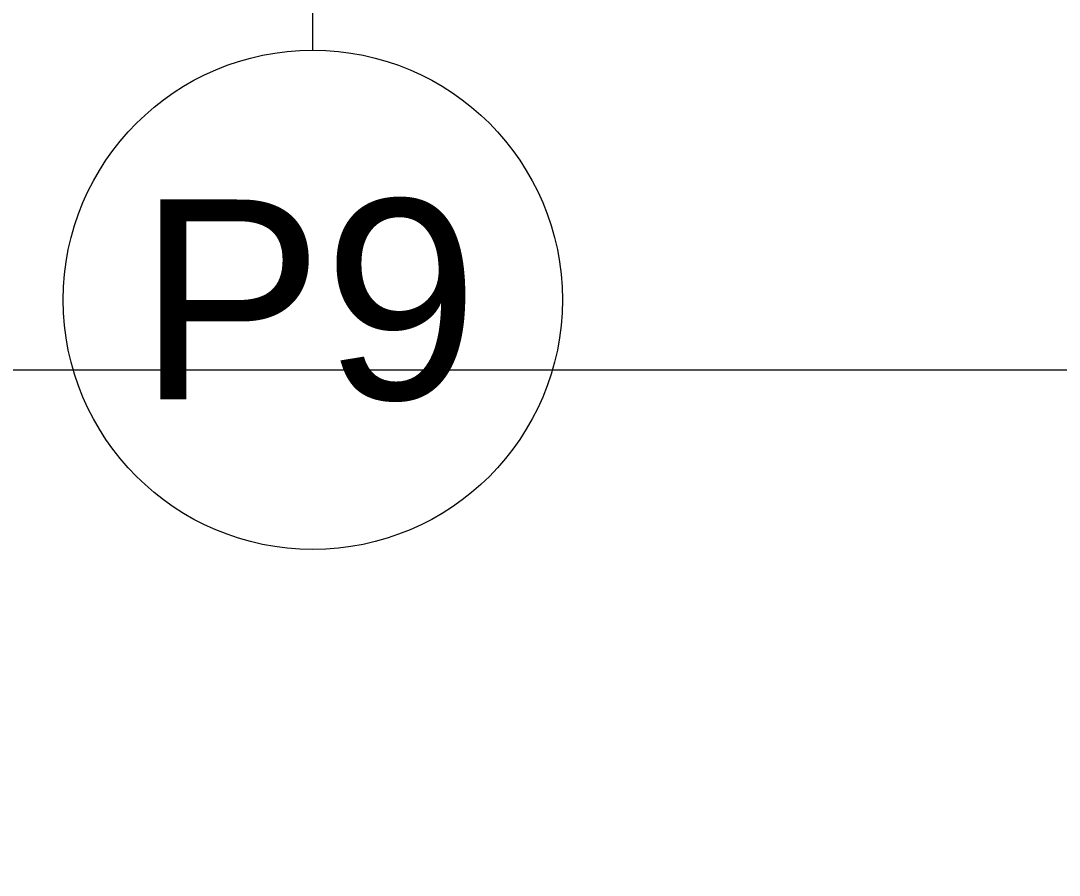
# Model space of a CAD drawing. Header units: centimetres. Extents: x 118932 to 154602, y -32682 to -23521.
# Drawn here: x 139664.04 to 139705.65, y -29514.93 to -29480.7 of the extents above; entities that cross this region are included whole.
import ezdxf

# ---------------------------------------------------------------- set-up
doc = ezdxf.new("R2010")
doc.units = ezdxf.units.CM
doc.header["$LTSCALE"] = 50
doc.header["$MEASUREMENT"] = 0
doc.layers.add('GEN_02_TF_Halı', color=7, linetype='Continuous', lineweight=5, true_color=0x903373, transparency=0.8)
doc.layers.add('GEN_02_TF_Pencere', color=7, linetype='Continuous', lineweight=9, true_color=0x6093ac)
doc.layers.add('GEN_05_ML_Alçıpan_giydirme', color=7, linetype='Continuous', lineweight=18, true_color=0x7ebab5)
doc.styles.add('ARIAL', font='arial.ttf')

# ---------------------------------------------------------------- blocks, each defined once
blk = doc.blocks.new('P9_')
at = {"layer": 'GEN_02_TF_Pencere'}
blk.add_line((162728.811, -20430.8, 0), (162728.83, -20372.477, 0), dxfattribs=at)
blk.add_circle((162728.808, -20440.8, 0), 10, dxfattribs=at)
at = {"layer": 'GEN_02_TF_Pencere', "lineweight": 30, "transparency": 33554687, "style": 'ARIAL'}
blk.add_text('P9', height=8, rotation=359.9819, dxfattribs=at).set_placement((162721.777, -20444.78, 0))
blk = doc.blocks.new('DOGRAMA LEVEL 0 B BLOK')
at = {"layer": 'GEN_05_ML_Alçıpan_giydirme', "color": 1}
blk.add_blockref('P9_', (-162726.87, 20294.999, 0), dxfattribs=at)
blk = doc.blocks.new('b blok level 0 tefriş')
at = {"layer": 'GEN_02_TF_Halı', "elevation": 0}
blk.add_lwpolyline([(602.678, -42.215), (602.678, 69.991), (382.678, 69.991), (382.678, -350.009), (602.678, -350.009), (602.678, -331.774)], dxfattribs=at)

msp = doc.modelspace()

# ---------------------------------------------------------------- block references
msp.add_blockref('DOGRAMA LEVEL 0 B BLOK', (139673.806, -29346.079, 0))

# ---------------------------------------------------------------- next in the draw order: block references
msp.add_blockref('b blok level 0 tefriş', (139241.383, -29564.691, 0))

doc.saveas('drawing.dxf')
